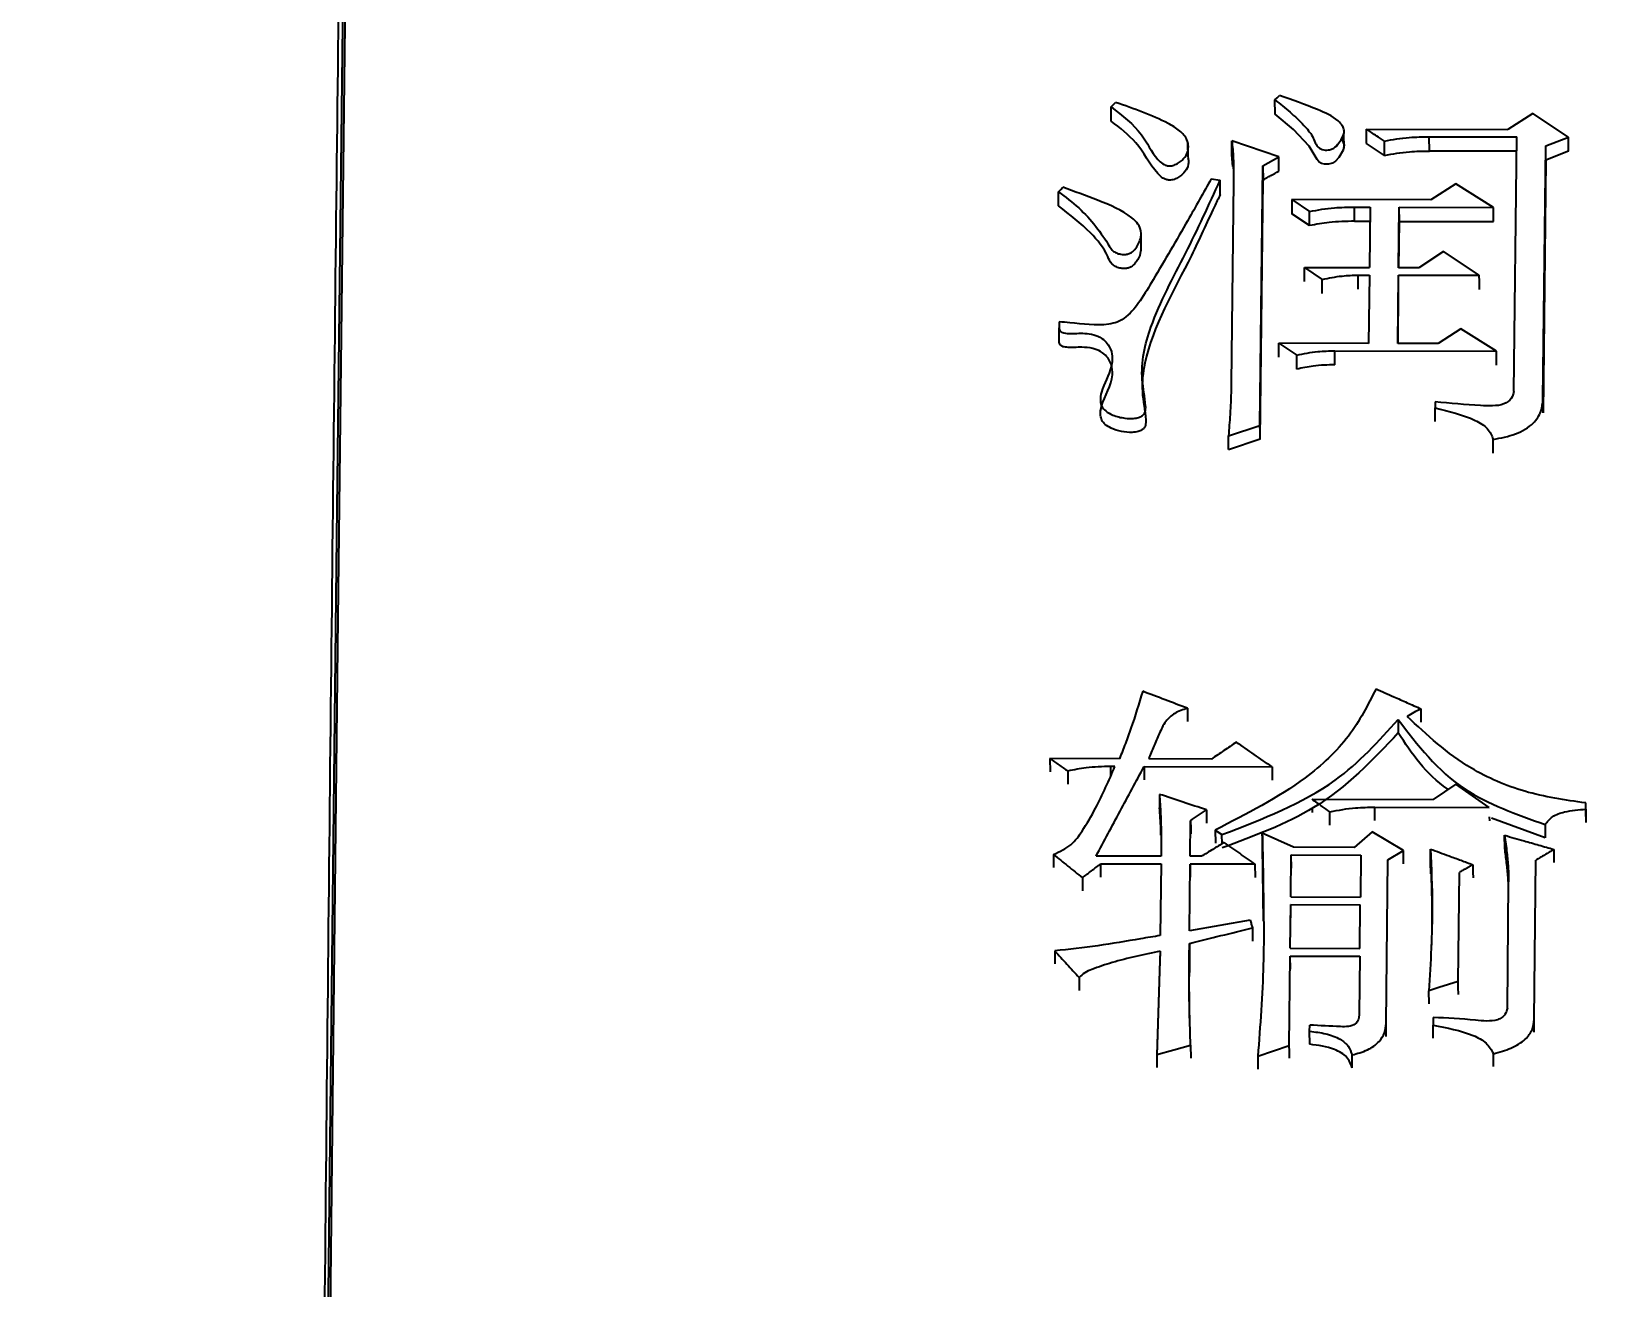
# Model space of a CAD drawing. Header units: millimetres. Extents: x 2312 to 3992, y 755 to 1943.
# Drawn here: x 2734.06 to 2740.86, y 1717.25 to 1722.7 of the extents above; entities that cross this region are included whole.
import ezdxf

# ---------------------------------------------------------------- set-up
doc = ezdxf.new("R2010")
doc.units = ezdxf.units.MM
doc.layers.add('标注', color=3, linetype='Continuous', lineweight=13)
doc.styles.add('SLDTEXTSTYLE1', font='txt.shx', dxfattribs={"width": 0.7, "bigfont": 'gbcbig.shx'})
doc.dimstyles.new('SLDDIMSTYLE12$0', dxfattribs={"dimtxt": 12, "dimasz": 10, "dimexe": 0, "dimexo": 0.0625, "dimgap": 0.875, "dimtad": 1, "dimdec": 1, "dimlfac": 1.8, "dimrnd": 1e-09, "dimzin": 12, "dimdsep": 46, "dimtxsty": 'SLDTEXTSTYLE1', "dimcen": 0.09, "dimdle": 8.16, "dimclrd": 3, "dimclre": 3, "dimadec": 0, "dimazin": 3, "dimtfac": 1, "dimtdec": 1, "dimtofl": 0, "dimtmove": 0, "dimatfit": 3, "dimfxl": 0, "dimfrac": 2, "dimtolj": 1, "dimlwd": 5, "dimlwe": 5, "dimarcsym": 0})

# ---------------------------------------------------------------- blocks, each defined once
blk = doc.blocks.new('*D45')
at = {"layer": 'Defpoints', "color": 0, "transparency": 16777216}
for p in [(2923.8087, 1855.6408), (2923.8087, 1839.6737), (2684.6011, 1694.1345)]:
    blk.add_point(p, dxfattribs=at)
at = {"layer": '标注', "color": 3, "lineweight": 5, "transparency": 16777216}
blk.add_line((2684.6011, 1694.197), (2684.6011, 1855.6408), dxfattribs=at)
at = {"layer": '标注', "color": 3, "linetype": 'Continuous', "lineweight": 5, "transparency": 16777216}
for p, q in [((2694.6011, 1855.6408), (2913.8087, 1855.6408)), ((2923.8087, 1839.7362), (2923.8087, 1855.6408))]:
    blk.add_line(p, q, dxfattribs=at)
at = {"layer": '标注', "color": 3, "transparency": 16777216}
for points in [[(2694.6011, 1857.3075), (2694.6011, 1853.9742), (2684.6011, 1855.6408)], [(2913.8087, 1857.3075), (2913.8087, 1853.9742), (2923.8087, 1855.6408)]]:
    blk.add_solid(points, dxfattribs=at)
at = {"layer": '标注', "color": 0, "transparency": 16777216, "insert": (2804.2049, 1867.9444), "char_height": 10, "attachment_point": 5, "style": 'SLDTEXTSTYLE1'}
blk.add_mtext('\\A1;{\\H2.28571x;290}', dxfattribs=at)

msp = doc.modelspace()

# ---------------------------------------------------------------- linework, layer by layer
at = {"color": 7, "linetype": 'Continuous', "lineweight": 25}
for p, q in [((2738.749, 1722.3089), (2738.7485, 1722.371)), ((2739.4601, 1722.339), (2739.4595, 1722.4011)), ((2740.5784, 1722.3416), (2740.4705, 1722.2721)), ((2740.733, 1722.2398), (2740.5784, 1722.3416)), ((2739.7594, 1722.1922), (2739.7588, 1722.2546)), ((2739.8572, 1722.2734), (2740.4705, 1722.2721)), ((2739.8577, 1722.2115), (2739.8572, 1722.2734)), ((2740.1294, 1722.2411), (2740.5091, 1722.2403)), ((2740.1299, 1722.1792), (2740.1294, 1722.2411)), ((2740.4965, 1721.1359), (2740.5091, 1722.2403)), ((2740.6352, 1722.2019), (2740.733, 1722.2398)), ((2739.0827, 1722.1529), (2739.0822, 1722.2148)), ((2739.4761, 1722.1535), (2739.2725, 1722.2239)), ((2739.273, 1722.162), (2739.2725, 1722.2239)), ((2739.2775, 1722.1126), (2739.273, 1722.162)), ((2739.935, 1722.1605), (2739.8577, 1722.2115)), ((2739.935, 1722.1605), (2739.9345, 1722.2225)), ((2740.5096, 1722.1783), (2740.1299, 1722.1792)), ((2740.6227, 1721.1032), (2740.6352, 1722.2019)), ((2740.6357, 1722.14), (2740.6352, 1722.2019)), ((2740.7335, 1722.1779), (2740.6357, 1722.14)), ((2739.3948, 1720.9888), (2739.4075, 1722.1155)), ((2739.4075, 1722.1155), (2739.4761, 1722.1535)), ((2739.4075, 1722.1155), (2739.4081, 1722.0537)), ((2740.6357, 1722.14), (2740.6233, 1721.0428)), ((2739.183, 1722.0586), (2739.2218, 1722.0522)), ((2739.2224, 1721.9905), (2739.2218, 1722.0522)), ((2739.2802, 1722.0456), (2739.2703, 1721.171)), ((2739.3954, 1720.9286), (2739.4081, 1722.0537)), ((2740.2439, 1722.0372), (2740.136, 1721.9672)), ((2740.4082, 1721.9347), (2740.2439, 1722.0372)), ((2738.5209, 1721.9411), (2738.5204, 1722.0027)), ((2739.5324, 1721.9685), (2739.6097, 1721.9172)), ((2740.136, 1721.9672), (2739.5324, 1721.9685)), ((2739.6102, 1721.8558), (2739.5329, 1721.907)), ((2739.6102, 1721.8558), (2739.6097, 1721.9172)), ((2739.8046, 1721.936), (2739.8728, 1721.9358)), ((2739.8051, 1721.8745), (2739.8046, 1721.936)), ((2739.8728, 1721.9358), (2739.8698, 1721.6732)), ((2739.9963, 1721.6729), (2739.9993, 1721.9356)), ((2739.9993, 1721.9356), (2740.4082, 1721.9347)), ((2739.9998, 1721.8741), (2739.9993, 1721.9356)), ((2738.8795, 1721.7636), (2738.879, 1721.8253)), ((2739.8051, 1721.8745), (2739.8721, 1721.8743)), ((2739.9976, 1721.6729), (2739.9998, 1721.8741)), ((2739.9998, 1721.8741), (2740.4087, 1721.8732)), ((2740.1918, 1721.7431), (2740.084, 1721.6727)), ((2740.3464, 1721.64), (2740.1918, 1721.7431)), ((2739.5875, 1721.6738), (2739.6648, 1721.6222)), ((2739.5875, 1721.6738), (2739.8698, 1721.6732)), ((2739.588, 1721.6127), (2739.5875, 1721.6738)), ((2739.8207, 1721.6411), (2739.8694, 1721.641)), ((2739.8213, 1721.58), (2739.8207, 1721.6411)), ((2739.8694, 1721.641), (2739.8661, 1721.3445)), ((2739.9926, 1721.3443), (2739.996, 1721.6408)), ((2739.996, 1721.6408), (2740.3464, 1721.64)), ((2740.084, 1721.6727), (2739.9963, 1721.6729)), ((2739.9938, 1721.3442), (2739.9965, 1721.5797)), ((2738.5237, 1721.4379), (2738.5234, 1721.412)), ((2738.5239, 1721.3514), (2738.5234, 1721.412)), ((2739.4767, 1721.3454), (2739.554, 1721.2935)), ((2739.8661, 1721.3445), (2739.4767, 1721.3454)), ((2739.4772, 1721.2848), (2739.4767, 1721.3454)), ((2740.1679, 1721.3439), (2739.9926, 1721.3443)), ((2740.2659, 1721.4083), (2740.1679, 1721.3439)), ((2740.4206, 1721.311), (2740.2659, 1721.4083)), ((2739.7197, 1721.3125), (2740.4206, 1721.311)), ((2739.7202, 1721.2519), (2739.7197, 1721.3125)), ((2740.1553, 1721.0912), (2740.155, 1721.0652)), ((2740.6233, 1721.0428), (2740.6227, 1721.1032)), ((2740.1556, 1721.005), (2740.155, 1721.0652)), ((2739.258, 1720.9435), (2739.3948, 1720.9888)), ((2739.2586, 1720.8836), (2739.258, 1720.9435)), ((2739.3954, 1720.9286), (2739.2586, 1720.8834)), ((2739.0797, 1719.7615), (2739.0803, 1719.7033)), ((2738.7853, 1719.5421), (2738.4835, 1719.5428)), ((2738.4835, 1719.5428), (2738.4841, 1719.4849)), ((2738.7655, 1719.5087), (2738.746, 1719.5088)), ((2738.746, 1719.5088), (2738.7464, 1719.4678)), ((2738.8921, 1719.5085), (2739.447, 1719.5073)), ((2739.1845, 1719.5412), (2738.9119, 1719.5418)), ((2738.5609, 1719.4891), (2738.5614, 1719.4314)), ((2738.9589, 1719.3879), (2738.9595, 1719.3303)), ((2740.2445, 1719.432), (2740.1464, 1719.3652)), ((2740.3894, 1719.3312), (2740.2445, 1719.432)), ((2739.6207, 1719.3664), (2740.1464, 1719.3652)), ((2739.6211, 1719.3277), (2739.6213, 1719.3088)), ((2739.6986, 1719.2547), (2739.698, 1719.3126)), ((2739.893, 1719.3323), (2740.3894, 1719.3312)), ((2739.8935, 1719.2748), (2739.893, 1719.3323)), ((2740.808, 1719.3236), (2740.8083, 1719.3504)), ((2740.808, 1719.3236), (2740.8085, 1719.2661)), ((2740.8088, 1719.2925), (2740.8083, 1719.3504)), ((2739.0924, 1719.1191), (2739.094, 1719.2737)), ((2740.3898, 1719.2907), (2740.39, 1719.2733)), ((2740.6326, 1719.1991), (2740.3993, 1719.2844)), ((2739.2007, 1719.2332), (2739.2297, 1719.213)), ((2739.2007, 1719.2332), (2739.2013, 1719.1758)), ((2739.2301, 1719.1738), (2739.2297, 1719.213)), ((2739.5407, 1719.1585), (2739.405, 1719.2193)), ((2739.8821, 1719.225), (2739.8035, 1719.1579)), ((2740.0175, 1719.144), (2739.8821, 1719.225)), ((2740.4569, 1719.1526), (2740.4563, 1719.2103)), ((2738.4987, 1719.1271), (2738.4993, 1719.0699)), ((2738.9659, 1719.1194), (2738.6836, 1719.12)), ((2739.1411, 1719.119), (2739.0924, 1719.1191)), ((2739.4097, 1718.8381), (2739.4056, 1719.1615)), ((2739.5287, 1718.943), (2739.5306, 1719.1249)), ((2739.5306, 1719.1249), (2739.8324, 1719.1243)), ((2739.5311, 1719.0677), (2739.5306, 1719.1249)), ((2739.8035, 1719.1579), (2739.5407, 1719.1585)), ((2739.8324, 1719.1243), (2739.8305, 1718.9424)), ((2739.9417, 1718.3932), (2739.949, 1719.1038)), ((2739.949, 1719.1038), (2740.0175, 1719.144)), ((2740.135, 1719.0933), (2740.1344, 1719.1505)), ((2740.5844, 1718.4122), (2740.5915, 1719.1024)), ((2738.7027, 1719.0863), (2738.9655, 1719.0858)), ((2738.9655, 1719.0858), (2738.9623, 1718.7754)), ((2739.0891, 1718.7954), (2739.0921, 1719.0855)), ((2739.3744, 1719.0849), (2739.0921, 1719.0855)), ((2739.0921, 1719.0855), (2739.0926, 1719.0283)), ((2739.375, 1719.0277), (2739.3744, 1719.0849)), ((2740.1366, 1719.0427), (2740.135, 1719.0929)), ((2740.2551, 1718.576), (2740.2599, 1719.0493)), ((2740.4681, 1718.4601), (2740.4737, 1719.0084)), ((2739.5264, 1718.72), (2739.5283, 1718.9093)), ((2739.5283, 1718.9093), (2739.8301, 1718.9086)), ((2739.5289, 1718.8524), (2739.5283, 1718.9093)), ((2739.5287, 1718.943), (2739.8305, 1718.9424)), ((2739.8282, 1718.7193), (2739.8301, 1718.9086)), ((2739.5264, 1718.72), (2739.8282, 1718.7193)), ((2739.0891, 1718.6842), (2739.0886, 1718.6143)), ((2739.5221, 1718.2987), (2739.526, 1718.6861)), ((2739.526, 1718.6861), (2739.8278, 1718.6855)), ((2739.5266, 1718.6295), (2739.526, 1718.6861)), ((2739.8278, 1718.6855), (2739.8253, 1718.4343)), ((2740.1287, 1718.4792), (2740.1281, 1718.5356)), ((2740.1464, 1718.42), (2740.146, 1718.3859)), ((2739.6103, 1718.3599), (2739.6106, 1718.3871)), ((2739.6109, 1718.3037), (2739.6103, 1718.3599)), ((2739.9422, 1718.337), (2739.9417, 1718.3932)), ((2740.1466, 1718.3298), (2740.146, 1718.3859)), ((2740.585, 1718.3556), (2740.5844, 1718.4122)), ((2739.0938, 1718.2996), (2739.0943, 1718.2436)), ((2739.3853, 1718.2513), (2739.5221, 1718.2987)), ((2739.7948, 1718.2008), (2739.7943, 1718.2572))]:
    msp.add_line(p, q, dxfattribs=at)
at = {"color": 7, "linetype": 'Continuous', "lineweight": 25, "flags": 128}
for points in [[(2735.9592, 1743.3584), (2735.9101, 1743.1906), (2735.8604, 1742.6879), (2735.8105, 1741.8527), (2735.7605, 1740.6887), (2735.7108, 1739.2016), (2735.6615, 1737.3981), (2735.6129, 1735.2867), (2735.5651, 1732.8772), (2735.5185, 1730.1809), (2735.4732, 1727.2103), (2735.4295, 1723.9794), (2735.3875, 1720.5031), (2735.3475, 1716.7977), (2735.3096, 1712.8804), (2735.274, 1708.7695), (2735.2409, 1704.4842), (2735.2105, 1700.0444), (2735.1828, 1695.4709), (2735.158, 1690.785), (2735.1362, 1686.0085), (2735.1175, 1681.1636), (2735.1021, 1676.2731), (2735.0899, 1671.3597)], [(2735.9577, 1742.6576), (2735.909, 1742.4915), (2735.8599, 1741.9937), (2735.8104, 1741.1666), (2735.761, 1740.014), (2735.7117, 1738.5412), (2735.6629, 1736.7553), (2735.6147, 1734.6645), (2735.5675, 1732.2784), (2735.5213, 1729.6084), (2735.4765, 1726.6667), (2735.4332, 1723.4672), (2735.3916, 1720.0248), (2735.352, 1716.3554), (2735.3144, 1712.4762), (2735.2792, 1708.4054), (2735.2464, 1704.1618), (2735.2163, 1699.7652), (2735.1888, 1695.2362), (2735.1643, 1690.5959), (2735.1517, 1687.9313)], [(2738.7485, 1722.371), (2738.7535, 1722.3758), (2738.7608, 1722.3829), (2738.7682, 1722.3899)], [(2739.4595, 1722.4011), (2739.4694, 1722.4106), (2739.4792, 1722.42)], [(2739.7481, 1722.2324), (2739.7521, 1722.2278), (2739.7605, 1722.2046), (2739.7558, 1722.1825), (2739.7374, 1722.1516), (2739.723, 1722.1357), (2739.709, 1722.1269), (2739.6915, 1722.1221), (2739.6741, 1722.1221), (2739.6621, 1722.1252), (2739.6522, 1722.1311), (2739.6426, 1722.1429), (2739.6077, 1722.201), (2739.5406, 1722.2729), (2739.4601, 1722.339), (2739.4601, 1722.339)], [(2740.7335, 1722.1779), (2740.7332, 1722.2125), (2740.733, 1722.2398)], [(2739.4766, 1722.0917), (2739.4763, 1722.1263), (2739.4761, 1722.1535)], [(2738.5204, 1722.0027), (2738.5302, 1722.0122), (2738.54, 1722.0218)], [(2739.5324, 1721.9685), (2739.5327, 1721.9341), (2739.5329, 1721.907)], [(2740.4087, 1721.8732), (2740.4084, 1721.9076), (2740.4082, 1721.9347)], [(2739.6653, 1721.5612), (2739.6652, 1721.5764), (2739.665, 1721.5917), (2739.6648, 1721.6222)], [(2739.9965, 1721.5797), (2739.9962, 1721.6139), (2739.996, 1721.6408)], [(2740.347, 1721.5789), (2740.3467, 1721.6131), (2740.3464, 1721.64)], [(2739.5545, 1721.2328), (2739.5544, 1721.248), (2739.5542, 1721.2632), (2739.554, 1721.2935)], [(2740.4211, 1721.2505), (2740.4208, 1721.2843), (2740.4206, 1721.311)], [(2739.3954, 1720.9286), (2739.3951, 1720.9623), (2739.3948, 1720.9888)], [(2740.4072, 1720.8681), (2740.407, 1720.8851), (2740.4068, 1720.9023), (2740.4066, 1720.928)], [(2739.9943, 1719.7129), (2739.9945, 1719.6925), (2739.9949, 1719.6548)], [(2740.0922, 1719.7593), (2740.0925, 1719.7265), (2740.0927, 1719.7011)], [(2738.8921, 1719.5085), (2738.8924, 1719.4759), (2738.8926, 1719.4507)], [(2739.447, 1719.5073), (2739.4473, 1719.4747), (2739.4475, 1719.4495)], [(2739.1627, 1719.3205), (2739.163, 1719.288), (2739.1632, 1719.263)], [(2739.094, 1719.2737), (2739.0944, 1719.2413), (2739.0946, 1719.2162)], [(2740.6321, 1719.2569), (2740.6323, 1719.228), (2740.6326, 1719.1995)], [(2739.4056, 1719.1619), (2739.4053, 1719.1939), (2739.405, 1719.2193)], [(2739.9495, 1719.0466), (2739.9492, 1719.0785), (2739.949, 1719.1038)], [(2740.0181, 1719.0868), (2740.0178, 1719.1187), (2740.0175, 1719.144)], [(2740.5921, 1719.0453), (2740.5917, 1719.0771), (2740.5915, 1719.1024)], [(2740.6699, 1719.1493), (2740.6702, 1719.1171), (2740.6704, 1719.0921)], [(2738.7027, 1719.0863), (2738.703, 1719.0541), (2738.7032, 1719.0288)], [(2740.2605, 1718.9922), (2740.2602, 1719.024), (2740.2599, 1719.0493)], [(2740.3187, 1719.0828), (2740.319, 1719.0506), (2740.3193, 1719.0257)], [(2738.6242, 1719.0259), (2738.6245, 1718.9937), (2738.6247, 1718.9688)], [(2739.3524, 1718.8421), (2739.2207, 1718.8188), (2739.0891, 1718.7954)], [(2739.3618, 1718.8083), (2739.3621, 1718.7763), (2739.3624, 1718.7511)], [(2738.5041, 1718.7087), (2738.5044, 1718.6767), (2738.5046, 1718.652)], [(2739.0885, 1718.7412), (2739.0888, 1718.7093), (2739.0891, 1718.6846)], [(2738.61, 1718.5932), (2738.6102, 1718.5708), (2738.6104, 1718.5536), (2738.6105, 1718.5367)], [(2740.2551, 1718.576), (2740.2134, 1718.5628), (2740.1707, 1718.5492), (2740.1281, 1718.5356)], [(2740.2556, 1718.5192), (2740.2553, 1718.551), (2740.2551, 1718.576)], [(2738.9473, 1718.259), (2739.0205, 1718.2793), (2739.0938, 1718.2996)], [(2739.5227, 1718.2427), (2739.5223, 1718.2739), (2739.5221, 1718.2987)], [(2738.9473, 1718.259), (2738.9476, 1718.2275), (2738.9479, 1718.2031)], [(2739.3853, 1718.2513), (2739.3856, 1718.2197), (2739.3859, 1718.1953)], [(2740.4082, 1718.2067), (2740.4081, 1718.2222), (2740.4079, 1718.2381), (2740.4076, 1718.2627)]]:
    msp.add_lwpolyline(points, dxfattribs=at)
at = {"color": 7, "linetype": 'Continuous', "lineweight": 25}
for points, knots in [([(2735.1493, 1687.9335), (2735.1511, 1688.3922), (2735.1597, 1690.6873), (2735.1777, 1694.7772), (2735.2061, 1700.0961), (2735.2418, 1705.7681), (2735.2862, 1711.6765), (2735.3403, 1717.6497), (2735.3996, 1723.1251), (2735.4636, 1728.0128), (2735.5313, 1732.2733), (2735.5957, 1735.5399), (2735.6552, 1737.9563), (2735.7092, 1739.7047), (2735.7614, 1740.9762), (2735.8114, 1741.8335), (2735.843, 1742.0854), (2735.8588, 1742.2114)], [0, 0, 0, 0, 0.015982, 0.079971, 0.143956, 0.207938, 0.29112, 0.374568, 0.45775, 0.540927, 0.624368, 0.707543, 0.76895, 0.830357, 0.891763, 0.945879, 1, 1, 1, 1]), ([(2738.7485, 1722.371), (2738.7976, 1722.3329), (2738.8845, 1722.2656), (2738.9254, 1722.1685), (2738.9679, 1722.1259), (2738.9861, 1722.1167), (2739.0034, 1722.1133), (2739.0232, 1722.1176), (2739.0416, 1722.1274), (2739.0622, 1722.1432), (2739.0801, 1722.1665), (2739.086, 1722.1971), (2739.0796, 1722.2331), (2739.0476, 1722.2695), (2738.9461, 1722.3291), (2738.8471, 1722.363), (2738.7682, 1722.3899)], [0, 0, 0, 0, 0.207445, 0.367023, 0.400476, 0.416337, 0.431069, 0.451264, 0.473853, 0.497027, 0.538182, 0.578155, 0.61945, 0.68156, 0.746314, 1, 1, 1, 1]), ([(2739.4596, 1722.4011), (2739.482, 1722.3837), (2739.527, 1722.3489), (2739.5807, 1722.2952), (2739.6278, 1722.2449), (2739.6357, 1722.2004), (2739.6646, 1722.1852), (2739.6784, 1722.183), (2739.6934, 1722.1838), (2739.7089, 1722.188), (2739.7277, 1722.2), (2739.7424, 1722.2216), (2739.7577, 1722.2452), (2739.7615, 1722.2683), (2739.7534, 1722.2899), (2739.721, 1722.3261), (2739.6232, 1722.3695), (2739.5347, 1722.4006), (2739.4792, 1722.42)], [0, 0, 0, 0, 0.11025, 0.220613, 0.306365, 0.392066, 0.407422, 0.422691, 0.438422, 0.457312, 0.47661, 0.520447, 0.566361, 0.595994, 0.625591, 0.668033, 0.79212, 1, 1, 1, 1]), ([(2739.0815, 1722.1507), (2739.0829, 1722.1454), (2739.0867, 1722.1304), (2739.0802, 1722.1046), (2739.0628, 1722.0814), (2739.0421, 1722.0656), (2739.0237, 1722.0558), (2739.0039, 1722.0515), (2738.9866, 1722.055), (2738.9684, 1722.0641), (2738.9175, 1722.1158), (2738.8741, 1722.2122), (2738.7876, 1722.279), (2738.749, 1722.3089)], [0, 0, 0, 0, 0.035562, 0.102229, 0.170886, 0.209559, 0.247268, 0.280992, 0.305593, 0.332071, 0.387895, 0.727067, 1, 1, 1, 1]), ([(2739.9345, 1722.2225), (2739.9234, 1722.2298), (2739.905, 1722.2419), (2739.8792, 1722.2589), (2739.8645, 1722.2686), (2739.8572, 1722.2734)], [0, 0, 0, 0, 0.429625, 0.714812, 1, 1, 1, 1]), ([(2739.9345, 1722.2225), (2739.9703, 1722.2287), (2740.0345, 1722.2399), (2740.1003, 1722.2407), (2740.1294, 1722.2411)], [0, 0, 0, 0, 0.558776, 1, 1, 1, 1]), ([(2739.2725, 1722.2239), (2739.2752, 1722.1987), (2739.2797, 1722.1566), (2739.2801, 1722.0971), (2739.2801, 1722.0628), (2739.2802, 1722.0457)], [0, 0, 0, 0, 0.424764, 0.712353, 1, 1, 1, 1]), ([(2739.935, 1722.1605), (2739.9708, 1722.1668), (2740.035, 1722.1779), (2740.1009, 1722.1788), (2740.1299, 1722.1792)], [0, 0, 0, 0, 0.558764, 1, 1, 1, 1]), ([(2739.2781, 1722.1128), (2739.2785, 1722.1086), (2739.2795, 1722.0998), (2739.2799, 1722.0848), (2739.2801, 1722.0769)], [0, 0, 0, 0, 0.471787, 1, 1, 1, 1]), ([(2739.4081, 1722.0537), (2739.4138, 1722.0569), (2739.4252, 1722.0632), (2739.4481, 1722.0759), (2739.4652, 1722.0854), (2739.4766, 1722.0917)], [0, 0, 0, 0, 0.25013, 0.500259, 1, 1, 1, 1]), ([(2738.5204, 1722.0027), (2738.5507, 1721.9798), (2738.6424, 1721.9106), (2738.7098, 1721.8196), (2738.7514, 1721.7499), (2738.7671, 1721.7383), (2738.7863, 1721.7316), (2738.806, 1721.7295), (2738.8239, 1721.7322), (2738.8396, 1721.7396), (2738.8611, 1721.761), (2738.8766, 1721.7929), (2738.881, 1721.8315), (2738.8678, 1721.8636), (2738.8112, 1721.9164), (2738.6943, 1721.9657), (2738.5901, 1722.0036), (2738.54, 1722.0218)], [0, 0, 0, 0, 0.119808, 0.362714, 0.384884, 0.403722, 0.422541, 0.442763, 0.457199, 0.471691, 0.493109, 0.555254, 0.595863, 0.636527, 0.677966, 0.845448, 1, 1, 1, 1]), ([(2738.5234, 1721.412), (2738.5235, 1721.4091), (2738.5236, 1721.4041), (2738.5277, 1721.3977), (2738.5344, 1721.3929), (2738.5493, 1721.3881), (2738.587, 1721.3868), (2738.6341, 1721.391), (2738.6841, 1721.3806), (2738.7165, 1721.3629), (2738.7416, 1721.335), (2738.7567, 1721.2943), (2738.7508, 1721.2229), (2738.7103, 1721.1589), (2738.6999, 1721.0998), (2738.7067, 1721.071), (2738.7255, 1721.0489), (2738.7603, 1721.0303), (2738.8024, 1721.0194), (2738.8412, 1721.0178), (2738.8663, 1721.0219), (2738.8821, 1721.0286), (2738.892, 1721.0373), (2738.8994, 1721.0524), (2738.8981, 1721.1035), (2738.8691, 1721.2251), (2738.9216, 1721.4549), (2739.0766, 1721.7336), (2739.1734, 1721.946), (2739.2218, 1722.0522)], [0, 0, 0, 0, 0.0052428, 0.0088119, 0.0123894, 0.0172583, 0.0298938, 0.0614916, 0.0792114, 0.097026, 0.1135127, 0.138259, 0.1710353, 0.2386743, 0.2617878, 0.2757153, 0.289765, 0.3069364, 0.3314566, 0.3476443, 0.3575625, 0.3649093, 0.3710978, 0.3772725, 0.3929236, 0.4604534, 0.5968423, 0.798417, 1, 1, 1, 1]), ([(2739.183, 1722.0586), (2739.1494, 1721.9985), (2739.0676, 1721.8521), (2738.9639, 1721.6756), (2738.88, 1721.5341), (2738.8308, 1721.4702), (2738.7801, 1721.4363), (2738.6963, 1721.4174), (2738.6102, 1721.4316), (2738.5389, 1721.4368), (2738.5237, 1721.4379)], [0, 0, 0, 0, 0.222412, 0.541081, 0.653754, 0.747275, 0.787579, 0.820297, 0.961594, 1, 1, 1, 1]), ([(2739.2224, 1721.9905), (2739.2138, 1721.973), (2739.1711, 1721.8853), (2739.0637, 1721.6424), (2738.9067, 1721.3833), (2738.8769, 1721.1351), (2738.8989, 1721.0461), (2738.8997, 1720.9926), (2738.893, 1720.9774), (2738.882, 1720.9679), (2738.8638, 1720.9607), (2738.8335, 1720.9569), (2738.7925, 1720.9611), (2738.7526, 1720.9737), (2738.7235, 1720.9912), (2738.7077, 1721.0106), (2738.7004, 1721.038), (2738.7115, 1721.1056), (2738.7608, 1721.176), (2738.7525, 1721.2516), (2738.7334, 1721.2866), (2738.705, 1721.3104), (2738.667, 1721.3252), (2738.6267, 1721.3286), (2738.5928, 1721.3271), (2738.5676, 1721.3267), (2738.5496, 1721.3278), (2738.5368, 1721.3314), (2738.5296, 1721.3356), (2738.5249, 1721.3416), (2738.5238, 1721.3471), (2738.5239, 1721.3504), (2738.5239, 1721.3513)], [0, 0, 0, 0, 0.033613, 0.168016, 0.46091, 0.534268, 0.607708, 0.621577, 0.628483, 0.635455, 0.643211, 0.655153, 0.675417, 0.696944, 0.711698, 0.724171, 0.736599, 0.760592, 0.843792, 0.871724, 0.893184, 0.910347, 0.927548, 0.948677, 0.962951, 0.972328, 0.982041, 0.986446, 0.990201, 0.993975, 0.998552, 1, 1, 1, 1]), ([(2738.8785, 1721.7636), (2738.8782, 1721.7541), (2738.8774, 1721.7322), (2738.8634, 1721.7058), (2738.8483, 1721.6856), (2738.8344, 1721.675), (2738.8192, 1721.6698), (2738.8031, 1721.6686), (2738.7852, 1721.6709), (2738.7665, 1721.6775), (2738.7457, 1721.6942), (2738.7247, 1721.7487), (2738.6546, 1721.8378), (2738.5696, 1721.9035), (2738.5209, 1721.9411)], [0, 0, 0, 0, 0.060259, 0.138923, 0.17703, 0.206684, 0.23026, 0.253753, 0.281096, 0.314391, 0.348773, 0.422178, 0.66904, 1, 1, 1, 1]), ([(2739.6097, 1721.9172), (2739.6456, 1721.9235), (2739.7097, 1721.9348), (2739.7756, 1721.9356), (2739.8046, 1721.936)], [0, 0, 0, 0, 0.558777, 1, 1, 1, 1]), ([(2739.8051, 1721.8745), (2739.7682, 1721.8738), (2739.7023, 1721.8726), (2739.6383, 1721.8609), (2739.6102, 1721.8558)], [0, 0, 0, 0, 0.5611545, 1, 1, 1, 1]), ([(2739.6648, 1721.6222), (2739.6933, 1721.628), (2739.7445, 1721.6383), (2739.7974, 1721.6403), (2739.8207, 1721.6411)], [0, 0, 0, 0, 0.558805, 1, 1, 1, 1]), ([(2739.554, 1721.2935), (2739.5843, 1721.2997), (2739.6386, 1721.3109), (2739.6949, 1721.312), (2739.7197, 1721.3125)], [0, 0, 0, 0, 0.5584671, 1, 1, 1, 1]), ([(2739.7202, 1721.2519), (2739.6886, 1721.251), (2739.6323, 1721.2495), (2739.5782, 1721.2379), (2739.5545, 1721.2328)], [0, 0, 0, 0, 0.561411, 1, 1, 1, 1]), ([(2739.2703, 1721.171), (2739.2698, 1721.1485), (2739.2688, 1721.1036), (2739.265, 1721.0278), (2739.2606, 1720.9744), (2739.258, 1720.9435)], [0, 0, 0, 0, 0.296393, 0.592797, 1, 1, 1, 1]), ([(2740.4966, 1721.1359), (2740.4938, 1721.1254), (2740.4883, 1721.1039), (2740.4536, 1721.0772), (2740.403, 1721.0728), (2740.3036, 1721.0763), (2740.221, 1721.0846), (2740.1553, 1721.0912)], [0, 0, 0, 0, 0.110295, 0.22516, 0.356136, 0.488604, 1, 1, 1, 1]), ([(2740.4066, 1720.928), (2740.44, 1720.9344), (2740.5056, 1720.9468), (2740.5806, 1720.9913), (2740.6179, 1721.048), (2740.6211, 1721.0849), (2740.6227, 1721.1032)], [0, 0, 0, 0, 0.293489, 0.575839, 0.789536, 1, 1, 1, 1]), ([(2740.155, 1721.0652), (2740.2146, 1721.0506), (2740.2968, 1721.0304), (2740.3869, 1720.9787), (2740.4001, 1720.9446), (2740.4066, 1720.928)], [0, 0, 0, 0, 0.57373, 0.792061, 1, 1, 1, 1]), ([(2739.8984, 1719.8461), (2739.863, 1719.7759), (2739.7914, 1719.6336), (2739.5576, 1719.4155), (2739.3369, 1719.3028), (2739.2007, 1719.2332)], [0, 0, 0, 0, 0.271764, 0.5504411, 1, 1, 1, 1]), ([(2739.8984, 1719.8461), (2739.9242, 1719.8346), (2739.9693, 1719.8143), (2740.0339, 1719.7854), (2740.0728, 1719.768), (2740.0922, 1719.7593)], [0, 0, 0, 0, 0.399048, 0.699524, 1, 1, 1, 1]), ([(2738.8858, 1719.835), (2738.8695, 1719.7815), (2738.8464, 1719.7056), (2738.811, 1719.6083), (2738.7939, 1719.5642), (2738.7853, 1719.5421)], [0, 0, 0, 0, 0.545268, 0.772598, 1, 1, 1, 1]), ([(2739.0797, 1719.7615), (2739.0474, 1719.7737), (2738.9828, 1719.7983), (2738.9181, 1719.8228), (2738.8858, 1719.835)], [0, 0, 0, 0, 0.4999988, 1, 1, 1, 1]), ([(2739.0797, 1719.7614), (2739.0604, 1719.7551), (2739.0227, 1719.7425), (2738.9798, 1719.7021), (2738.9582, 1719.651), (2738.9336, 1719.5968), (2738.9191, 1719.5601), (2738.9119, 1719.5418)], [0, 0, 0, 0, 0.1790381, 0.3504249, 0.5675368, 0.7839105, 1, 1, 1, 1]), ([(2739.2297, 1719.213), (2739.4058, 1719.2813), (2739.7157, 1719.4016), (2739.9103, 1719.619), (2739.9943, 1719.7129)], [0, 0, 0, 0, 0.568348, 1, 1, 1, 1]), ([(2739.9943, 1719.7129), (2740.0787, 1719.6017), (2740.2319, 1719.3997), (2740.508, 1719.3012), (2740.6321, 1719.2569)], [0, 0, 0, 0, 0.550383, 1, 1, 1, 1]), ([(2740.0922, 1719.7593), (2740.0824, 1719.7537), (2740.0628, 1719.7427), (2740.0432, 1719.7316), (2740.0334, 1719.7261)], [0, 0, 0, 0, 0.500058, 1, 1, 1, 1]), ([(2740.8083, 1719.3504), (2740.7186, 1719.3635), (2740.5412, 1719.3895), (2740.2624, 1719.5126), (2740.1196, 1719.6458), (2740.0334, 1719.7261)], [0, 0, 0, 0, 0.288048, 0.570259, 1, 1, 1, 1]), ([(2739.9949, 1719.6545), (2739.8833, 1719.5365), (2739.6806, 1719.3221), (2739.3699, 1719.207), (2739.2302, 1719.1552)], [0, 0, 0, 0, 0.550473, 1, 1, 1, 1]), ([(2740.2114, 1719.4095), (2740.2107, 1719.4099), (2740.1132, 1719.4747), (2740.0538, 1719.5649), (2739.9949, 1719.6545)], [0, 0, 0, 0, 0.006797, 1, 1, 1, 1]), ([(2739.2923, 1719.6144), (2739.2744, 1719.6022), (2739.2384, 1719.5778), (2739.2024, 1719.5534), (2739.1845, 1719.5412)], [0, 0, 0, 0, 0.499999, 1, 1, 1, 1]), ([(2739.447, 1719.5073), (2739.4212, 1719.5251), (2739.3697, 1719.5609), (2739.3181, 1719.5966), (2739.2923, 1719.6144)], [0, 0, 0, 0, 0.5, 1, 1, 1, 1]), ([(2738.4835, 1719.5428), (2738.4964, 1719.5338), (2738.5222, 1719.5159), (2738.548, 1719.4981), (2738.5609, 1719.4891)], [0, 0, 0, 0, 0.4999975, 1, 1, 1, 1]), ([(2738.4987, 1719.1271), (2738.5259, 1719.1397), (2738.5795, 1719.1646), (2738.6318, 1719.2403), (2738.6976, 1719.3524), (2738.739, 1719.4477), (2738.7655, 1719.5087)], [0, 0, 0, 0, 0.1615009, 0.3191117, 0.5643964, 1, 1, 1, 1]), ([(2738.746, 1719.5088), (2738.7109, 1719.5079), (2738.6482, 1719.5064), (2738.5875, 1719.4944), (2738.5609, 1719.4891)], [0, 0, 0, 0, 0.561144, 1, 1, 1, 1]), ([(2738.6836, 1719.12), (2738.7183, 1719.1849), (2738.7878, 1719.3147), (2738.8573, 1719.4439), (2738.8921, 1719.5085)], [0, 0, 0, 0, 0.5, 1, 1, 1, 1]), ([(2738.9589, 1719.3879), (2738.9606, 1719.3595), (2738.9641, 1719.3006), (2738.9667, 1719.2111), (2738.9662, 1719.15), (2738.9659, 1719.1194)], [0, 0, 0, 0, 0.318524, 0.65916, 1, 1, 1, 1]), ([(2739.1627, 1719.3205), (2739.1287, 1719.3317), (2739.0608, 1719.3542), (2738.9929, 1719.3767), (2738.9589, 1719.3879)], [0, 0, 0, 0, 0.499999, 1, 1, 1, 1]), ([(2738.9651, 1719.211), (2738.9649, 1719.2201), (2738.964, 1719.2599), (2738.9615, 1719.2994), (2738.9595, 1719.3299)], [0, 0, 0, 0, 0.229584, 1, 1, 1, 1]), ([(2739.094, 1719.2737), (2739.1055, 1719.2815), (2739.1284, 1719.2971), (2739.1512, 1719.3127), (2739.1627, 1719.3205)], [0, 0, 0, 0, 0.5, 1, 1, 1, 1]), ([(2739.698, 1719.3126), (2739.687, 1719.3203), (2739.6685, 1719.3331), (2739.6428, 1719.351), (2739.6281, 1719.3613), (2739.6207, 1719.3664)], [0, 0, 0, 0, 0.429625, 0.714812, 1, 1, 1, 1]), ([(2739.698, 1719.3126), (2739.7351, 1719.3193), (2739.7993, 1719.3311), (2739.8651, 1719.3319), (2739.893, 1719.3323)], [0, 0, 0, 0, 0.576911, 1, 1, 1, 1]), ([(2740.6321, 1719.2569), (2740.6416, 1719.2693), (2740.6612, 1719.2948), (2740.7272, 1719.3171), (2740.7772, 1719.3211), (2740.808, 1719.3236)], [0, 0, 0, 0, 0.266974, 0.547933, 1, 1, 1, 1]), ([(2738.9655, 1719.21), (2738.9655, 1719.2098), (2738.9655, 1719.2094), (2738.9659, 1719.1953), (2738.9662, 1719.1857)], [0, 0, 0, 0, 0.321361, 1, 1, 1, 1]), ([(2739.2391, 1719.1793), (2739.2228, 1719.1693), (2739.1901, 1719.1492), (2739.1574, 1719.1291), (2739.1411, 1719.119)], [0, 0, 0, 0, 0.499999, 1, 1, 1, 1]), ([(2739.3744, 1719.0849), (2739.3518, 1719.1006), (2739.3067, 1719.1321), (2739.2616, 1719.1636), (2739.2391, 1719.1793)], [0, 0, 0, 0, 0.5, 1, 1, 1, 1]), ([(2739.405, 1719.2193), (2739.4068, 1719.1247), (2739.4103, 1718.9356), (2739.413, 1718.613), (2739.3955, 1718.3843), (2739.3853, 1718.2513)], [0, 0, 0, 0, 0.2949184, 0.5898514, 1, 1, 1, 1]), ([(2740.4563, 1719.2103), (2740.4598, 1719.1849), (2740.4661, 1719.1388), (2740.4726, 1719.0714), (2740.4733, 1719.0294), (2740.4737, 1719.0084)], [0, 0, 0, 0, 0.378658, 0.689033, 1, 1, 1, 1]), ([(2740.4563, 1719.2103), (2740.4844, 1719.2023), (2740.534, 1719.1881), (2740.6052, 1719.1678), (2740.6483, 1719.1555), (2740.6699, 1719.1493)], [0, 0, 0, 0, 0.394364, 0.697182, 1, 1, 1, 1]), ([(2738.4987, 1719.1271), (2738.5196, 1719.1103), (2738.5614, 1719.0765), (2738.6033, 1719.0428), (2738.6242, 1719.0259)], [0, 0, 0, 0, 0.499825, 1, 1, 1, 1]), ([(2740.1344, 1719.1505), (2740.1381, 1719.0683), (2740.1446, 1718.9252), (2740.1388, 1718.72), (2740.1316, 1718.5971), (2740.1281, 1718.5356)], [0, 0, 0, 0, 0.402621, 0.701207, 1, 1, 1, 1]), ([(2740.1344, 1719.1505), (2740.1614, 1719.1406), (2740.2057, 1719.1244), (2740.2671, 1719.1018), (2740.3015, 1719.0892), (2740.3187, 1719.0828)], [0, 0, 0, 0, 0.439782, 0.719891, 1, 1, 1, 1]), ([(2740.4734, 1718.9749), (2740.4729, 1718.9928), (2740.472, 1719.0315), (2740.4653, 1719.0906), (2740.4597, 1719.1319), (2740.4569, 1719.1526)], [0, 0, 0, 0, 0.30011, 0.649914, 1, 1, 1, 1]), ([(2740.6699, 1719.1493), (2740.6633, 1719.1454), (2740.6503, 1719.1376), (2740.6307, 1719.1259), (2740.6111, 1719.1142), (2740.598, 1719.1063), (2740.5915, 1719.1024)], [0, 0, 0, 0, 0.2500001, 0.5000001, 0.7500002, 1, 1, 1, 1]), ([(2738.6242, 1719.0259), (2738.6373, 1719.036), (2738.6634, 1719.0561), (2738.6896, 1719.0763), (2738.7027, 1719.0863)], [0, 0, 0, 0, 0.499998, 1, 1, 1, 1]), ([(2740.1371, 1719.0494), (2740.1371, 1719.0493), (2740.1371, 1719.0489), (2740.1384, 1719.0118), (2740.1424, 1718.8723), (2740.1397, 1718.7795), (2740.1382, 1718.7275)], [0, 0, 0, 0, 0.013552, 0.041162, 0.461997, 1, 1, 1, 1]), ([(2740.3187, 1719.0828), (2740.3138, 1719.08), (2740.304, 1719.0745), (2740.2893, 1719.0661), (2740.2746, 1719.0577), (2740.2648, 1719.0521), (2740.2599, 1719.0493)], [0, 0, 0, 0, 0.25, 0.5, 0.75, 1, 1, 1, 1]), ([(2739.3524, 1718.8421), (2739.354, 1718.8365), (2739.3571, 1718.8252), (2739.3602, 1718.8139), (2739.3618, 1718.8083)], [0, 0, 0, 0, 0.5, 1, 1, 1, 1]), ([(2738.9623, 1718.7754), (2738.9337, 1718.7706), (2738.8434, 1718.7557), (2738.6916, 1718.7294), (2738.5666, 1718.7156), (2738.5041, 1718.7087)], [0, 0, 0, 0, 0.188148, 0.593758, 1, 1, 1, 1]), ([(2739.0885, 1718.7412), (2739.1341, 1718.7524), (2739.2252, 1718.7748), (2739.3163, 1718.7971), (2739.3618, 1718.8083)], [0, 0, 0, 0, 0.5, 1, 1, 1, 1]), ([(2738.5041, 1718.7087), (2738.5217, 1718.6894), (2738.557, 1718.651), (2738.5923, 1718.6124), (2738.61, 1718.5932)], [0, 0, 0, 0, 0.500004, 1, 1, 1, 1]), ([(2738.9616, 1718.7077), (2738.8913, 1718.6927), (2738.7903, 1718.6712), (2738.6832, 1718.6357), (2738.6329, 1718.6152), (2738.6175, 1718.6004), (2738.61, 1718.5932)], [0, 0, 0, 0, 0.5652134, 0.8116926, 0.9075441, 1, 1, 1, 1]), ([(2738.9616, 1718.7077), (2738.9615, 1718.7033), (2738.9613, 1718.6968), (2738.961, 1718.6882), (2738.9608, 1718.6817), (2738.9606, 1718.6752), (2738.9604, 1718.6687), (2738.9602, 1718.6622), (2738.96, 1718.6557), (2738.9597, 1718.6492), (2738.9595, 1718.6427), (2738.9593, 1718.6362), (2738.959, 1718.6275), (2738.9588, 1718.6189), (2738.9585, 1718.6102), (2738.9583, 1718.6037), (2738.9581, 1718.5972), (2738.9579, 1718.5907), (2738.9577, 1718.5842), (2738.9574, 1718.5777), (2738.9572, 1718.5712), (2738.957, 1718.5647), (2738.9568, 1718.5582), (2738.9566, 1718.5516), (2738.9564, 1718.5451), (2738.9561, 1718.5365), (2738.9558, 1718.5278), (2738.9556, 1718.5191), (2738.9554, 1718.5126), (2738.9552, 1718.5061), (2738.9549, 1718.4996), (2738.9547, 1718.493), (2738.9545, 1718.4865), (2738.9543, 1718.48), (2738.9541, 1718.4735), (2738.9539, 1718.467), (2738.9537, 1718.4605), (2738.9535, 1718.4539), (2738.9532, 1718.4452), (2738.9529, 1718.4365), (2738.9527, 1718.4278), (2738.9525, 1718.4213), (2738.9522, 1718.4148), (2738.952, 1718.4083), (2738.9518, 1718.4018), (2738.9516, 1718.3952), (2738.9514, 1718.3887), (2738.9512, 1718.3822), (2738.951, 1718.3757), (2738.9508, 1718.3691), (2738.9506, 1718.3626), (2738.9503, 1718.3539), (2738.95, 1718.3452), (2738.9498, 1718.3365), (2738.9496, 1718.3299), (2738.9494, 1718.3234), (2738.9491, 1718.3169), (2738.9489, 1718.3103), (2738.9487, 1718.3038), (2738.9485, 1718.2973), (2738.9483, 1718.2907), (2738.9481, 1718.2842), (2738.9479, 1718.2777), (2738.9477, 1718.2713), (2738.9475, 1718.2651), (2738.9474, 1718.2611), (2738.9473, 1718.259)], [0, 0, 0, 0, 0.029047, 0.043572, 0.058097, 0.072622, 0.087147, 0.101672, 0.116197, 0.130722, 0.145247, 0.159772, 0.174297, 0.203346, 0.217871, 0.232396, 0.246921, 0.261446, 0.275971, 0.290496, 0.305021, 0.319546, 0.334071, 0.348596, 0.36312, 0.377645, 0.406695, 0.42122, 0.435745, 0.45027, 0.464795, 0.47932, 0.493845, 0.50837, 0.522895, 0.537419, 0.551944, 0.566469, 0.580994, 0.610044, 0.624569, 0.639094, 0.653619, 0.668144, 0.682669, 0.697194, 0.711718, 0.726243, 0.740768, 0.755293, 0.769818, 0.784343, 0.813393, 0.827918, 0.842443, 0.856968, 0.871493, 0.886017, 0.900542, 0.915067, 0.929592, 0.944117, 0.958642, 0.973167, 0.986584, 1, 1, 1, 1]), ([(2739.0938, 1718.2996), (2739.0921, 1718.3471), (2739.0886, 1718.4447), (2739.0868, 1718.5919), (2739.088, 1718.6915), (2739.0885, 1718.7412)], [0, 0, 0, 0, 0.321857, 0.660882, 1, 1, 1, 1]), ([(2739.0908, 1718.3881), (2739.0908, 1718.388), (2739.0908, 1718.3877), (2739.0901, 1718.4111), (2739.0886, 1718.482), (2739.0882, 1718.5422), (2739.0882, 1718.5711), (2739.0882, 1718.5927), (2739.0883, 1718.6063), (2739.0884, 1718.6152)], [0, 0, 0, 0, 0.0018457, 0.0147935, 0.4693464, 0.6884932, 0.7816091, 0.8566752, 1, 1, 1, 1]), ([(2739.8253, 1718.4343), (2739.8248, 1718.4269), (2739.8237, 1718.4118), (2739.8105, 1718.3886), (2739.7776, 1718.3789), (2739.7109, 1718.381), (2739.655, 1718.3844), (2739.6106, 1718.3871)], [0, 0, 0, 0, 0.110683, 0.225324, 0.351619, 0.485736, 1, 1, 1, 1]), ([(2740.4681, 1718.4601), (2740.4658, 1718.4507), (2740.462, 1718.4357), (2740.4453, 1718.4182), (2740.4034, 1718.3999), (2740.298, 1718.4128), (2740.2067, 1718.4171), (2740.1464, 1718.42)], [0, 0, 0, 0, 0.1007245, 0.1620859, 0.2258121, 0.4889661, 1, 1, 1, 1]), ([(2739.6103, 1718.3599), (2739.6338, 1718.3571), (2739.6804, 1718.3516), (2739.7402, 1718.3305), (2739.7813, 1718.2966), (2739.79, 1718.2702), (2739.7943, 1718.2572)], [0, 0, 0, 0, 0.291035, 0.576122, 0.791533, 1, 1, 1, 1]), ([(2739.7943, 1718.2572), (2739.8171, 1718.2635), (2739.862, 1718.2758), (2739.912, 1718.3106), (2739.9382, 1718.3523), (2739.9405, 1718.3796), (2739.9417, 1718.3932)], [0, 0, 0, 0, 0.29265, 0.574733, 0.788951, 1, 1, 1, 1]), ([(2740.146, 1718.3859), (2740.2058, 1718.3752), (2740.2885, 1718.3602), (2740.3801, 1718.3121), (2740.3986, 1718.2789), (2740.4076, 1718.2627)], [0, 0, 0, 0, 0.572735, 0.791141, 1, 1, 1, 1]), ([(2740.4076, 1718.2627), (2740.4337, 1718.2697), (2740.4849, 1718.2834), (2740.545, 1718.3196), (2740.5794, 1718.3657), (2740.5828, 1718.3968), (2740.5844, 1718.4122)], [0, 0, 0, 0, 0.292226, 0.575379, 0.789681, 1, 1, 1, 1]), ([(2739.7948, 1718.2008), (2739.7886, 1718.2173), (2739.776, 1718.2511), (2739.7071, 1718.2912), (2739.6477, 1718.2987), (2739.6109, 1718.3033)], [0, 0, 0, 0, 0.265899, 0.544464, 1, 1, 1, 1])]:
    msp.add_open_spline(points, degree=3, knots=knots, dxfattribs=at)

# ---------------------------------------------------------------- dimensions: what is measured, and where the dimension line sits
at = {"layer": '标注'}
dim = msp.add_linear_dim(base=(2923.8087, 1855.6408), p1=(2684.6011, 1694.1345), p2=(2923.8087, 1839.6737), text='{\\H2.28571x;290}', dimstyle='SLDDIMSTYLE12$0', override={"dimtxt": 10, "dimtdec": 3, "dimtzin": 0}, dxfattribs=at)
dim.commit()
dim.dimension.update_dxf_attribs({"geometry": '*D45', "text_midpoint": (2804.2049, 1855.6408), "dimtype": 160})

doc.saveas('drawing.dxf')
